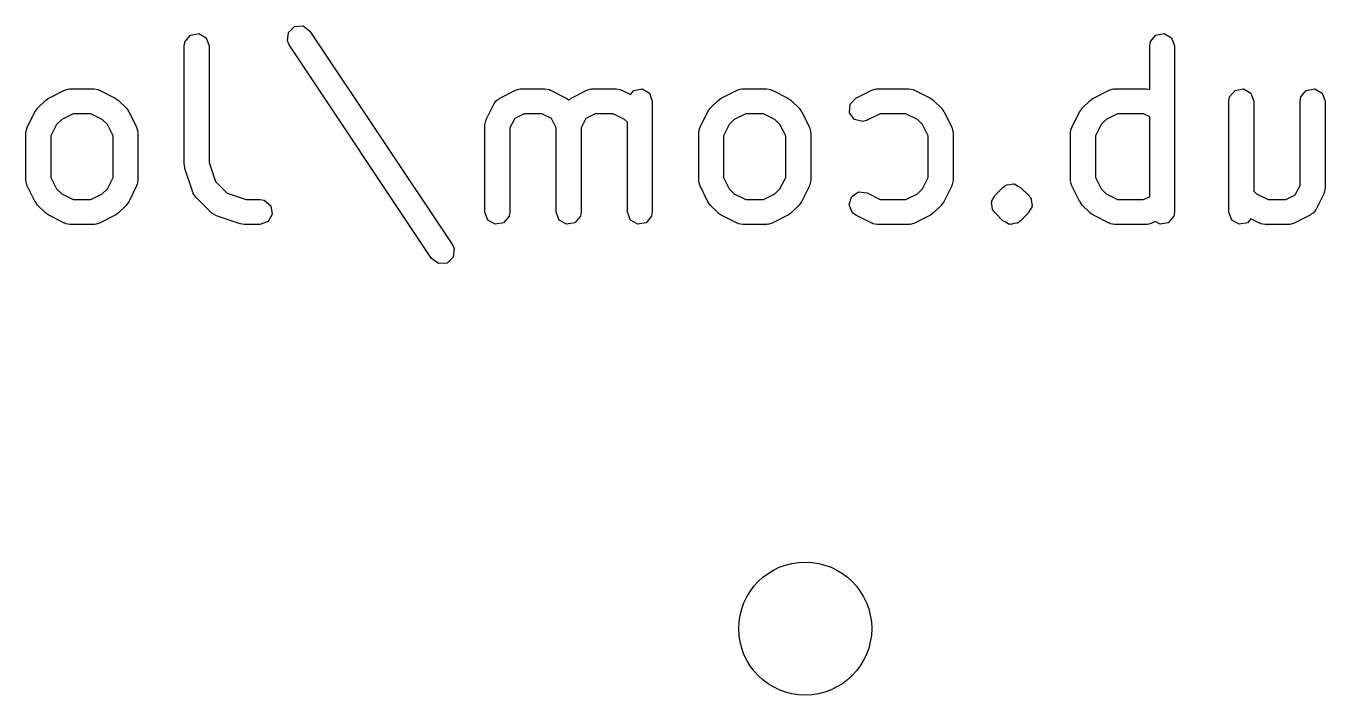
# Model space of a CAD drawing. Extents: x 121.2 to 177.3, y -123.3 to -74.8.
# Drawn here: x 162.32 to 170.13, y -84.26 to -80.23 of the extents above; entities that cross this region are included whole.
import ezdxf

# ---------------------------------------------------------------- set-up
doc = ezdxf.new("R2010")
doc.units = 0
doc.layers.add('BLACK', color=7, linetype='CONTINUOUS')

msp = doc.modelspace()

# ---------------------------------------------------------------- linework, layer by layer
at = {"layer": 'BLACK', "linetype": 'CONTINUOUS'}
for p, q in [((163.306, -80.2884), (163.356, -80.2795)), ((163.356, -80.2795), (163.401, -80.3052)), ((163.89, -80.3235), (163.895, -80.2725)), ((163.895, -80.2725), (163.932, -80.2371)), ((163.932, -80.2371), (163.984, -80.2338)), ((163.984, -80.2338), (164.025, -80.2642)), ((164.025, -80.2642), (164.882, -81.5499)), ((169.115, -80.2884), (169.166, -80.2795)), ((169.166, -80.2795), (169.21, -80.3052)), ((163.268, -80.3534), (163.273, -80.3277)), ((163.268, -81.0677), (163.268, -80.3534)), ((163.273, -80.3277), (163.306, -80.2884)), ((163.401, -80.3052), (163.418, -80.3534)), ((163.418, -80.3534), (163.418, -81.0555)), ((163.9, -80.3474), (163.89, -80.3235)), ((164.757, -81.6331), (163.9, -80.3474)), ((169.078, -80.3534), (169.083, -80.3277)), ((169.078, -80.6153), (169.078, -80.3534)), ((169.083, -80.3277), (169.115, -80.2884)), ((169.21, -80.3052), (169.228, -80.3534)), ((169.228, -80.3534), (169.228, -81.3534)), ((162.433, -80.6813), (162.452, -80.6684)), ((162.452, -80.6684), (162.453, -80.6673)), ((162.453, -80.6673), (162.548, -80.6196)), ((162.548, -80.6196), (162.573, -80.6122)), ((162.573, -80.6122), (162.577, -80.6132)), ((162.577, -80.6132), (162.582, -80.6117)), ((162.582, -80.6117), (162.724, -80.6117)), ((162.724, -80.6117), (162.75, -80.6162)), ((162.75, -80.6162), (162.754, -80.6191)), ((162.754, -80.6191), (162.758, -80.6196)), ((162.758, -80.6196), (162.853, -80.6673)), ((162.853, -80.6673), (162.871, -80.6806)), ((165.159, -80.6754), (165.167, -80.6673)), ((165.167, -80.6673), (165.262, -80.6196)), ((165.262, -80.6196), (165.287, -80.6122)), ((165.287, -80.6122), (165.292, -80.6132)), ((165.292, -80.6132), (165.296, -80.6117)), ((165.296, -80.6117), (165.439, -80.6117)), ((165.439, -80.6117), (165.464, -80.6162)), ((165.464, -80.6162), (165.468, -80.6191)), ((165.468, -80.6191), (165.472, -80.6196)), ((165.472, -80.6196), (165.567, -80.6673)), ((165.567, -80.6673), (165.582, -80.678)), ((165.588, -80.6754), (165.596, -80.6673)), ((165.596, -80.6673), (165.691, -80.6196)), ((165.691, -80.6196), (165.716, -80.6122)), ((165.716, -80.6122), (165.72, -80.6132)), ((165.72, -80.6132), (165.724, -80.6117)), ((165.724, -80.6117), (165.867, -80.6117)), ((165.867, -80.6117), (165.893, -80.6162)), ((165.893, -80.6162), (165.896, -80.6191)), ((165.896, -80.6191), (165.901, -80.6196)), ((165.901, -80.6196), (165.953, -80.6456)), ((165.953, -80.6456), (165.973, -80.6218)), ((165.973, -80.6218), (166.023, -80.6129)), ((166.023, -80.6129), (166.068, -80.6385)), ((166.068, -80.6385), (166.085, -80.6867)), ((166.481, -80.6813), (166.499, -80.6684)), ((166.499, -80.6684), (166.5, -80.6673)), ((166.5, -80.6673), (166.596, -80.6196)), ((166.596, -80.6196), (166.621, -80.6122)), ((166.621, -80.6122), (166.625, -80.6132)), ((166.625, -80.6132), (166.629, -80.6117)), ((166.629, -80.6117), (166.772, -80.6117)), ((166.772, -80.6117), (166.798, -80.6162)), ((166.798, -80.6162), (166.801, -80.6191)), ((166.801, -80.6191), (166.806, -80.6196)), ((166.806, -80.6196), (166.901, -80.6673)), ((166.901, -80.6673), (166.919, -80.6806)), ((167.275, -80.7045), (167.31, -80.6673)), ((167.31, -80.6673), (167.405, -80.6196)), ((167.405, -80.6196), (167.43, -80.6122)), ((167.43, -80.6122), (167.434, -80.6132)), ((167.434, -80.6132), (167.439, -80.6117)), ((167.439, -80.6117), (167.629, -80.6117)), ((167.629, -80.6117), (167.655, -80.6162)), ((167.655, -80.6162), (167.658, -80.6191)), ((167.658, -80.6191), (167.663, -80.6196)), ((167.663, -80.6196), (167.758, -80.6673)), ((167.758, -80.6673), (167.776, -80.6806)), ((168.719, -80.6813), (168.737, -80.6684)), ((168.737, -80.6684), (168.739, -80.6673)), ((168.739, -80.6673), (168.834, -80.6196)), ((168.834, -80.6196), (168.859, -80.6122)), ((168.859, -80.6122), (168.863, -80.6132)), ((168.863, -80.6132), (168.867, -80.6117)), ((168.867, -80.6117), (169.058, -80.6117)), ((169.058, -80.6117), (169.078, -80.6153)), ((169.554, -80.6867), (169.559, -80.6611)), ((169.559, -80.6611), (169.592, -80.6218)), ((169.592, -80.6218), (169.642, -80.6129)), ((169.642, -80.6129), (169.687, -80.6385)), ((169.687, -80.6385), (169.704, -80.6867)), ((169.983, -80.6867), (169.987, -80.6611)), ((169.987, -80.6611), (170.02, -80.6218)), ((170.02, -80.6218), (170.071, -80.6129)), ((170.071, -80.6129), (170.115, -80.6385)), ((170.115, -80.6385), (170.133, -80.6867)), ((162.324, -80.8436), (162.372, -80.7484)), ((162.372, -80.7484), (162.385, -80.7304)), ((162.385, -80.7304), (162.386, -80.7289)), ((162.386, -80.7289), (162.433, -80.6813)), ((162.871, -80.6806), (162.873, -80.6813)), ((162.873, -80.6813), (162.92, -80.7289)), ((162.92, -80.7289), (162.933, -80.7473)), ((162.933, -80.7473), (162.934, -80.7484)), ((162.934, -80.7484), (162.982, -80.8436)), ((165.086, -80.796), (165.134, -80.7008)), ((165.134, -80.7008), (165.149, -80.6799)), ((165.149, -80.6799), (165.159, -80.6754)), ((165.582, -80.678), (165.588, -80.6754)), ((166.085, -80.6867), (166.085, -81.3534)), ((166.372, -80.8436), (166.419, -80.7484)), ((166.419, -80.7484), (166.433, -80.7304)), ((166.433, -80.7289), (166.481, -80.6813)), ((166.433, -80.7304), (166.433, -80.7289)), ((166.919, -80.6806), (166.92, -80.6813)), ((166.92, -80.6813), (166.968, -80.7289)), ((166.968, -80.7289), (166.981, -80.7473)), ((166.981, -80.7473), (166.982, -80.7484)), ((166.982, -80.7484), (167.03, -80.8436)), ((167.272, -80.7557), (167.275, -80.7045)), ((167.776, -80.6806), (167.777, -80.6813)), ((167.777, -80.6813), (167.825, -80.7289)), ((167.825, -80.7289), (167.838, -80.7473)), ((167.838, -80.7473), (167.839, -80.7484)), ((167.839, -80.7484), (167.887, -80.8436)), ((168.61, -80.8436), (168.657, -80.7484)), ((168.657, -80.7484), (168.671, -80.7304)), ((168.671, -80.7289), (168.719, -80.6813)), ((168.671, -80.7304), (168.671, -80.7289)), ((169.554, -81.3534), (169.554, -80.6867)), ((169.704, -80.6867), (169.704, -81.2271)), ((169.983, -81.1928), (169.983, -80.6867)), ((170.133, -80.6867), (170.133, -81.2105)), ((162.5, -80.8264), (162.466, -80.8949)), ((162.531, -80.796), (162.5, -80.8264)), ((162.599, -80.7617), (162.531, -80.796)), ((162.707, -80.7617), (162.599, -80.7617)), ((162.775, -80.796), (162.707, -80.7617)), ((162.806, -80.8264), (162.775, -80.796)), ((162.84, -80.8949), (162.806, -80.8264)), ((165.078, -80.8296), (165.083, -80.8039)), ((165.083, -80.8039), (165.085, -80.8005)), ((165.085, -80.8005), (165.086, -80.796)), ((165.257, -80.7902), (165.228, -80.8473)), ((165.314, -80.7617), (165.257, -80.7902)), ((165.421, -80.7617), (165.314, -80.7617)), ((165.478, -80.7902), (165.421, -80.7617)), ((165.507, -80.8473), (165.478, -80.7902)), ((165.685, -80.7902), (165.657, -80.8473)), ((165.742, -80.7617), (165.685, -80.7902)), ((165.85, -80.7617), (165.742, -80.7617)), ((165.918, -80.796), (165.85, -80.7617)), ((165.935, -80.813), (165.918, -80.796)), ((165.935, -81.3534), (165.935, -80.813)), ((166.548, -80.8264), (166.514, -80.8949)), ((166.578, -80.796), (166.548, -80.8264)), ((166.647, -80.7617), (166.578, -80.796)), ((166.754, -80.7617), (166.647, -80.7617)), ((166.823, -80.796), (166.754, -80.7617)), ((166.853, -80.8264), (166.823, -80.796)), ((166.888, -80.8949), (166.853, -80.8264)), ((167.302, -80.7969), (167.272, -80.7557)), ((167.352, -80.8088), (167.302, -80.7969)), ((167.377, -80.8014), (167.352, -80.8088)), ((167.456, -80.7617), (167.377, -80.8014)), ((167.611, -80.7617), (167.456, -80.7617)), ((167.68, -80.796), (167.611, -80.7617)), ((167.71, -80.8264), (167.68, -80.796)), ((167.745, -80.8949), (167.71, -80.8264)), ((168.786, -80.8264), (168.752, -80.8949)), ((168.816, -80.796), (168.786, -80.8264)), ((168.885, -80.7617), (168.816, -80.796)), ((169.04, -80.7617), (168.885, -80.7617)), ((169.078, -80.7807), (169.04, -80.7617)), ((169.078, -81.2594), (169.078, -80.7807)), ((162.316, -80.8772), (162.321, -80.8515)), ((162.316, -81.1629), (162.316, -80.8772)), ((162.321, -80.8515), (162.323, -80.8481)), ((162.323, -80.8481), (162.324, -80.8436)), ((162.466, -80.8949), (162.466, -81.1452)), ((162.84, -81.1452), (162.84, -80.8949)), ((162.982, -80.8436), (162.989, -80.8686)), ((162.989, -80.8686), (162.988, -80.873)), ((162.988, -80.873), (162.99, -80.8772)), ((162.99, -80.8772), (162.99, -81.1629)), ((165.078, -81.3534), (165.078, -80.8296)), ((165.228, -80.8473), (165.228, -81.3534)), ((165.507, -81.3534), (165.507, -80.8473)), ((165.657, -80.8473), (165.657, -81.3534)), ((166.364, -80.8772), (166.368, -80.8515)), ((166.364, -81.1629), (166.364, -80.8772)), ((166.368, -80.8515), (166.371, -80.8481)), ((166.371, -80.8481), (166.372, -80.8436)), ((166.514, -80.8949), (166.514, -81.1452)), ((166.888, -81.1452), (166.888, -80.8949)), ((167.03, -80.8436), (167.037, -80.8686)), ((167.037, -80.8686), (167.036, -80.873)), ((167.036, -80.873), (167.038, -80.8772)), ((167.038, -80.8772), (167.038, -81.1629)), ((167.745, -81.1452), (167.745, -80.8949)), ((167.887, -80.8436), (167.894, -80.8686)), ((167.894, -80.8686), (167.893, -80.873)), ((167.893, -80.873), (167.895, -80.8772)), ((167.895, -80.8772), (167.895, -81.1629)), ((168.602, -80.8772), (168.606, -80.8515)), ((168.602, -81.1629), (168.602, -80.8772)), ((168.606, -80.8515), (168.609, -80.8481)), ((168.609, -80.8481), (168.61, -80.8436)), ((168.752, -80.8949), (168.752, -81.1452)), ((163.418, -81.0555), (163.457, -81.17)), ((163.269, -81.0692), (163.268, -81.0677)), ((163.272, -81.0914), (163.269, -81.0692)), ((163.32, -81.2342), (163.272, -81.0914)), ((162.318, -81.1671), (162.316, -81.1629)), ((162.317, -81.1715), (162.318, -81.1671)), ((162.324, -81.1964), (162.317, -81.1715)), ((162.372, -81.2917), (162.324, -81.1964)), ((162.466, -81.1452), (162.5, -81.2137)), ((162.5, -81.2137), (162.531, -81.2441)), ((162.775, -81.2441), (162.806, -81.2137)), ((162.806, -81.2137), (162.84, -81.1452)), ((162.982, -81.1964), (162.934, -81.2917)), ((162.985, -81.1886), (162.982, -81.192)), ((162.982, -81.192), (162.982, -81.1964)), ((162.99, -81.1629), (162.985, -81.1886)), ((163.457, -81.17), (163.527, -81.2402)), ((166.365, -81.1671), (166.364, -81.1629)), ((166.364, -81.1715), (166.365, -81.1671)), ((166.372, -81.1964), (166.364, -81.1715)), ((166.419, -81.2917), (166.372, -81.1964)), ((166.514, -81.1452), (166.548, -81.2137)), ((166.548, -81.2137), (166.578, -81.2441)), ((166.823, -81.2441), (166.853, -81.2137)), ((166.853, -81.2137), (166.888, -81.1452)), ((167.03, -81.1964), (166.982, -81.2917)), ((167.033, -81.1886), (167.03, -81.192)), ((167.03, -81.192), (167.03, -81.1964)), ((167.038, -81.1629), (167.033, -81.1886)), ((167.68, -81.2441), (167.71, -81.2137)), ((167.71, -81.2137), (167.745, -81.1452)), ((167.887, -81.1964), (167.839, -81.2917)), ((167.89, -81.1886), (167.887, -81.192)), ((167.887, -81.192), (167.887, -81.1964)), ((167.895, -81.1629), (167.89, -81.1886)), ((168.148, -81.2527), (168.195, -81.2051)), ((168.195, -81.2051), (168.203, -81.1994)), ((168.203, -81.1994), (168.205, -81.1967)), ((168.205, -81.1967), (168.208, -81.1958)), ((168.208, -81.1958), (168.209, -81.1957)), ((168.209, -81.1957), (168.211, -81.1932)), ((168.211, -81.1932), (168.213, -81.1928)), ((168.213, -81.1928), (168.217, -81.1902)), ((168.217, -81.1902), (168.236, -81.1885)), ((168.236, -81.1885), (168.255, -81.1834)), ((168.255, -81.1834), (168.258, -81.1849)), ((168.258, -81.1849), (168.261, -81.1843)), ((168.261, -81.1843), (168.264, -81.186)), ((168.264, -81.186), (168.268, -81.1857)), ((168.268, -81.1857), (168.284, -81.1969)), ((168.284, -81.1969), (168.301, -81.2051)), ((168.301, -81.2051), (168.349, -81.2527)), ((168.603, -81.1671), (168.602, -81.1629)), ((168.602, -81.1715), (168.603, -81.1671)), ((168.61, -81.1964), (168.602, -81.1715)), ((168.657, -81.2917), (168.61, -81.1964)), ((168.752, -81.1452), (168.786, -81.2137)), ((168.786, -81.2137), (168.816, -81.2441)), ((169.954, -81.2499), (169.983, -81.1928)), ((170.133, -81.2105), (170.128, -81.2362)), ((162.373, -81.2928), (162.372, -81.2917)), ((162.386, -81.3112), (162.373, -81.2928)), ((162.531, -81.2441), (162.599, -81.2784)), ((162.599, -81.2784), (162.707, -81.2784)), ((162.707, -81.2784), (162.775, -81.2441)), ((162.934, -81.2917), (162.921, -81.3097)), ((163.323, -81.2378), (163.32, -81.2342)), ((163.323, -81.2422), (163.323, -81.2378)), ((163.338, -81.2636), (163.323, -81.2422)), ((163.433, -81.3588), (163.338, -81.2636)), ((163.527, -81.2402), (163.641, -81.2784)), ((163.641, -81.2784), (163.724, -81.2784)), ((163.724, -81.2784), (163.75, -81.2829)), ((163.75, -81.2829), (163.789, -81.3159)), ((166.42, -81.2928), (166.419, -81.2917)), ((166.433, -81.3112), (166.42, -81.2928)), ((166.578, -81.2441), (166.647, -81.2784)), ((166.647, -81.2784), (166.754, -81.2784)), ((166.754, -81.2784), (166.823, -81.2441)), ((166.982, -81.2917), (166.969, -81.3097)), ((167.269, -81.3103), (167.283, -81.2611)), ((167.283, -81.2611), (167.326, -81.2328)), ((167.326, -81.2328), (167.377, -81.2387)), ((167.377, -81.2387), (167.456, -81.2784)), ((167.456, -81.2784), (167.611, -81.2784)), ((167.611, -81.2784), (167.68, -81.2441)), ((167.839, -81.2917), (167.826, -81.3097)), ((168.126, -81.2992), (168.129, -81.2931)), ((168.128, -81.2863), (168.139, -81.2704)), ((168.129, -81.2931), (168.128, -81.2863)), ((168.139, -81.2704), (168.148, -81.2527)), ((168.349, -81.2527), (168.355, -81.2608)), ((168.355, -81.2608), (168.357, -81.2627)), ((168.357, -81.2627), (168.358, -81.266)), ((168.358, -81.266), (168.364, -81.2741)), ((168.364, -81.2741), (168.366, -81.2935)), ((168.366, -81.2935), (168.371, -81.3123)), ((168.659, -81.2928), (168.657, -81.2917)), ((168.671, -81.3112), (168.659, -81.2928)), ((168.816, -81.2441), (168.885, -81.2784)), ((168.885, -81.2784), (169.04, -81.2784)), ((169.04, -81.2784), (169.078, -81.2594)), ((169.704, -81.2271), (169.721, -81.2441)), ((169.721, -81.2441), (169.79, -81.2784)), ((169.79, -81.2784), (169.897, -81.2784)), ((169.897, -81.2784), (169.954, -81.2499)), ((170.125, -81.2441), (170.077, -81.3393)), ((170.128, -81.2362), (170.125, -81.2396)), ((170.125, -81.2396), (170.125, -81.2441)), ((162.433, -81.3588), (162.386, -81.3112)), ((162.435, -81.3595), (162.433, -81.3588)), ((162.453, -81.3728), (162.435, -81.3595)), ((162.548, -81.4205), (162.453, -81.3728)), ((162.853, -81.3728), (162.758, -81.4205)), ((162.854, -81.3717), (162.853, -81.3728)), ((162.873, -81.3588), (162.854, -81.3717)), ((162.92, -81.3112), (162.873, -81.3588)), ((162.921, -81.3097), (162.92, -81.3112)), ((163.437, -81.3607), (163.433, -81.3588)), ((163.44, -81.3645), (163.437, -81.3607)), ((163.463, -81.3769), (163.44, -81.3645)), ((163.798, -81.3664), (163.773, -81.4108)), ((163.789, -81.3159), (163.798, -81.3664)), ((165.096, -81.4016), (165.078, -81.3534)), ((165.228, -81.3534), (165.223, -81.379)), ((165.524, -81.4016), (165.507, -81.3534)), ((165.657, -81.3534), (165.652, -81.379)), ((165.953, -81.4016), (165.935, -81.3534)), ((166.085, -81.3534), (166.081, -81.379)), ((166.481, -81.3588), (166.433, -81.3112)), ((166.482, -81.3595), (166.481, -81.3588)), ((166.5, -81.3728), (166.482, -81.3595)), ((166.596, -81.4205), (166.5, -81.3728)), ((166.901, -81.3728), (166.806, -81.4205)), ((166.902, -81.3717), (166.901, -81.3728)), ((166.92, -81.3588), (166.902, -81.3717)), ((166.968, -81.3112), (166.92, -81.3588)), ((166.969, -81.3097), (166.968, -81.3112)), ((167.289, -81.3573), (167.269, -81.3103)), ((167.31, -81.3728), (167.289, -81.3573)), ((167.405, -81.4205), (167.31, -81.3728)), ((167.758, -81.3728), (167.663, -81.4205)), ((167.759, -81.3717), (167.758, -81.3728)), ((167.777, -81.3588), (167.759, -81.3717)), ((167.825, -81.3112), (167.777, -81.3588)), ((167.826, -81.3097), (167.825, -81.3112)), ((168.131, -81.318), (168.126, -81.2992)), ((168.133, -81.3375), (168.131, -81.318)), ((168.138, -81.3456), (168.133, -81.3375)), ((168.139, -81.3488), (168.138, -81.3456)), ((168.142, -81.3507), (168.139, -81.3488)), ((168.148, -81.3588), (168.142, -81.3507)), ((168.195, -81.4064), (168.148, -81.3588)), ((168.349, -81.3588), (168.301, -81.4064)), ((168.357, -81.3411), (168.349, -81.3588)), ((168.368, -81.3252), (168.357, -81.3411)), ((168.371, -81.3123), (168.368, -81.3184)), ((168.368, -81.3184), (168.368, -81.3252)), ((168.719, -81.3588), (168.671, -81.3112)), ((168.72, -81.3595), (168.719, -81.3588)), ((168.739, -81.3728), (168.72, -81.3595)), ((168.834, -81.4205), (168.739, -81.3728)), ((169.228, -81.3534), (169.223, -81.379)), ((169.572, -81.4016), (169.554, -81.3534)), ((170.044, -81.3728), (169.948, -81.4205)), ((170.051, -81.3647), (170.044, -81.3728)), ((170.062, -81.3602), (170.051, -81.3647)), ((170.077, -81.3393), (170.062, -81.3602)), ((162.552, -81.421), (162.548, -81.4205)), ((162.556, -81.4239), (162.552, -81.421)), ((162.582, -81.4284), (162.556, -81.4239)), ((162.724, -81.4284), (162.582, -81.4284)), ((162.729, -81.4268), (162.724, -81.4284)), ((162.733, -81.4279), (162.729, -81.4268)), ((162.758, -81.4205), (162.733, -81.4279)), ((163.605, -81.4245), (163.463, -81.3769)), ((163.607, -81.4245), (163.605, -81.4245)), ((163.629, -81.4284), (163.607, -81.4245)), ((163.724, -81.4284), (163.629, -81.4284)), ((163.773, -81.4108), (163.724, -81.4284)), ((165.14, -81.4272), (165.096, -81.4016)), ((165.19, -81.4183), (165.14, -81.4272)), ((165.223, -81.379), (165.19, -81.4183)), ((165.569, -81.4272), (165.524, -81.4016)), ((165.619, -81.4183), (165.569, -81.4272)), ((165.652, -81.379), (165.619, -81.4183)), ((165.997, -81.4272), (165.953, -81.4016)), ((166.048, -81.4183), (165.997, -81.4272)), ((166.081, -81.379), (166.048, -81.4183)), ((166.6, -81.421), (166.596, -81.4205)), ((166.604, -81.4239), (166.6, -81.421)), ((166.629, -81.4284), (166.604, -81.4239)), ((166.772, -81.4284), (166.629, -81.4284)), ((166.776, -81.4268), (166.772, -81.4284)), ((166.781, -81.4279), (166.776, -81.4268)), ((166.806, -81.4205), (166.781, -81.4279)), ((167.41, -81.421), (167.405, -81.4205)), ((167.413, -81.4239), (167.41, -81.421)), ((167.439, -81.4284), (167.413, -81.4239)), ((167.629, -81.4284), (167.439, -81.4284)), ((167.633, -81.4268), (167.629, -81.4284)), ((167.638, -81.4279), (167.633, -81.4268)), ((167.663, -81.4205), (167.638, -81.4279)), ((168.213, -81.4146), (168.195, -81.4064)), ((168.229, -81.4258), (168.213, -81.4146)), ((168.232, -81.4255), (168.229, -81.4258)), ((168.235, -81.4272), (168.232, -81.4255)), ((168.239, -81.4266), (168.235, -81.4272)), ((168.242, -81.4281), (168.239, -81.4266)), ((168.261, -81.4231), (168.242, -81.4281)), ((168.28, -81.4214), (168.261, -81.4231)), ((168.284, -81.4187), (168.28, -81.4214)), ((168.286, -81.4183), (168.284, -81.4187)), ((168.288, -81.4158), (168.286, -81.4183)), ((168.291, -81.4148), (168.288, -81.4157)), ((168.288, -81.4157), (168.288, -81.4158)), ((168.293, -81.4121), (168.291, -81.4148)), ((168.301, -81.4064), (168.293, -81.4121)), ((168.838, -81.421), (168.834, -81.4205)), ((168.842, -81.4239), (168.838, -81.421)), ((168.867, -81.4284), (168.842, -81.4239)), ((169.058, -81.4284), (168.867, -81.4284)), ((169.062, -81.4268), (169.058, -81.4284)), ((169.066, -81.4279), (169.062, -81.4268)), ((169.091, -81.4205), (169.066, -81.4279)), ((169.111, -81.4106), (169.091, -81.4205)), ((169.14, -81.4272), (169.111, -81.4106)), ((169.19, -81.4183), (169.14, -81.4272)), ((169.223, -81.379), (169.19, -81.4183)), ((169.616, -81.4272), (169.572, -81.4016)), ((169.667, -81.4183), (169.616, -81.4272)), ((169.687, -81.3945), (169.667, -81.4183)), ((169.739, -81.4205), (169.687, -81.3945)), ((169.743, -81.421), (169.739, -81.4205)), ((169.746, -81.4239), (169.743, -81.421)), ((169.772, -81.4284), (169.746, -81.4239)), ((169.915, -81.4284), (169.772, -81.4284)), ((169.919, -81.4268), (169.915, -81.4284)), ((169.923, -81.4279), (169.919, -81.4268)), ((169.948, -81.4205), (169.923, -81.4279)), ((164.882, -81.5499), (164.893, -81.5737)), ((164.893, -81.5737), (164.887, -81.6247)), ((164.799, -81.6635), (164.757, -81.6331)), ((164.85, -81.6602), (164.799, -81.6635)), ((164.887, -81.6247), (164.85, -81.6602))]:
    msp.add_line(p, q, dxfattribs=at)
at = {"layer": 'BLACK'}
msp.add_circle((167.005, -83.86), 0.4, dxfattribs=at)

doc.saveas('drawing.dxf')
